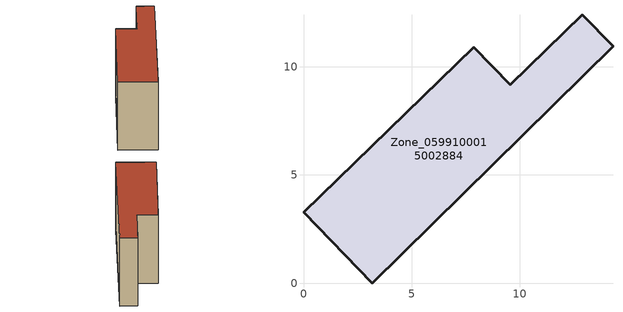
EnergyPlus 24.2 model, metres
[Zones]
Zone_0599100015002884
 floor ground (C_G): 3.18,0 0,3.28 7.87,10.9 9.54,9.17 12.88,12.4 14.3,10.94 z0.71
 wall outside (C_F): 0,3.28 3.18,0 14.3,10.94 12.88,12.4 9.54,9.17 7.87,10.9 0,3.28 z0.71:9.94
 roof outside (C_R): 7.87,10.9 0,3.28 3.18,0 14.3,10.94 12.88,12.4 9.54,9.17 z9.94
[BUILDING]
Pand.0599100015002884: North Axis=0; Terrain=City; Loads Convergence Tolerance Value=0.04; Temperature Convergence Tolerance Value=0.4; Solar Distribution=FullExterior; Maximum Number of Warmup Days=25; Minimum Number of Warmup Days=1
[Site:Location]
Rotterdam.The.Hague.AP_ZH_NLD Design_Conditions: Latitude=51.96; Longitude=4.45; Time Zone=1; Elevation=-4.5
[SITE:GROUNDTEMPERATURE:BUILDINGSURFACE]
18, 18, 18, 18, 18, 18, 18, 18, 18, 18, 18, 18
[MATERIAL] Thermal Absorptance=0.9; Solar Absorptance=0.7; Visible Absorptance=0.7
Name | Roughness | Thickness | Conductivity | Density | Specific Heat
G.TI.1975-1991 | MediumSmooth | 0.15 | 0.288461 | 540 | 1210
F.TI.1975-1991 | Rough | 0.3 | 0.230769 | 1920 | 840
R.TI.1975-1991 | MediumRough | 0.2 | 0.153846 | 1500 | 1000
[CONSTRUCTION]
C_G: G.TI.1975-1991
C_F: F.TI.1975-1991
C_R: R.TI.1975-1991
[ZONE]
Zone_0599100015002884: Type=1; Multiplier=1; Ceiling Height=Autocalculate; Volume=Autocalculate; Floor Area=autocalculate; Part of Total Floor Area=Yes
[ZONEINFILTRATION:DESIGNFLOWRATE]
Infil_Zone_0599100015002884: Zone or ZoneList or Space or SpaceList=Zone_0599100015002884; Schedule=AlwaysOn; Design Flow Rate Calculation Method=Flow/Area; Flow Rate per Floor Area=0.003; Constant Term Coefficient=1; Temperature Term Coefficient=0; Velocity Term Coefficient=0; Velocity Squared Term Coefficient=0
[HVACTEMPLATE:ZONE:IDEALLOADSAIRSYSTEM]
Zone_0599100015002884: Maximum Heating Supply Air Temperature=50; Minimum Cooling Supply Air Temperature=13; Maximum Heating Supply Air Humidity Ratio=0.0156; Minimum Cooling Supply Air Humidity Ratio=0.0077; Heating Limit=NoLimit; Cooling Limit=NoLimit; Dehumidification Control Type=ConstantSensibleHeatRatio; Cooling Sensible Heat Ratio=0.7; Dehumidification Setpoint=60; Humidification Control Type=None; Humidification Setpoint=30; Outdoor Air Method=None; Outdoor Air Flow Rate per Person=0.00944; Outdoor Air Flow Rate per Zone Floor Area=0; Outdoor Air Flow Rate per Zone=0; Demand Controlled Ventilation Type=None; Outdoor Air Economizer Type=NoEconomizer; Heat Recovery Type=None; Sensible Heat Recovery Effectiveness=0.7; Latent Heat Recovery Effectiveness=0.65
[ZONECONTROL:THERMOSTAT]
ThermostatControl_Zone_0599100015002884: Zone or ZoneList=Zone_0599100015002884; Control Type Schedule=DualSetpointControlType; Control 1=Thermostat_Zone_0599100015002884; Temperature Difference Between Cutout And Setpoint=0
[THERMOSTATSETPOINT:DUALSETPOINT]
Thermostat_Zone_0599100015002884: Heating Setpoint Temperature Schedule=HeatingSetpoint_Zone_0599100015002884; Cooling Setpoint Temperature Schedule=CoolingSetpoint_Zone_0599100015002884
[SCHEDULE:COMPACT]
HeatingSetpoint_Zone_0599100015002884: Through: 12/31, For: AllDays, Until: 24:00, 21
CoolingSetpoint_Zone_0599100015002884: Through: 12/31, For: AllDays, Until: 24:00, 24
DualSetpointControlType: Through: 12/31, For: AllDays, Until: 24:00, 4
AlwaysOn: Through: 12/31, For: AllDays, Until: 24:00, 1
